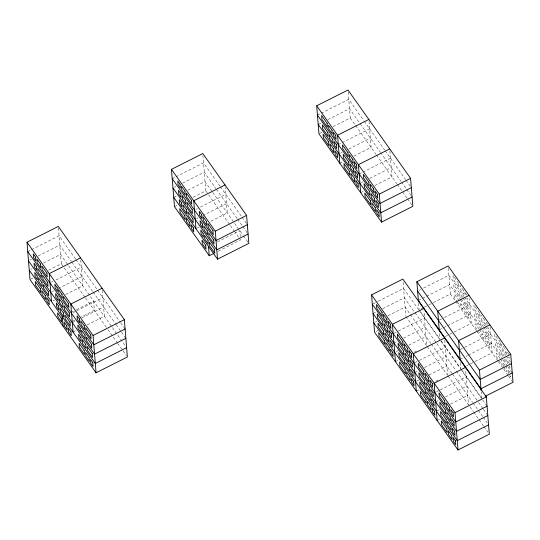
<?xml version="1.0" encoding="UTF-8"?>
<svg xmlns="http://www.w3.org/2000/svg" width="540" height="540" viewBox="0 0 540 540"><rect width="100%" height="100%" fill="white"/><g stroke="black" fill="none" stroke-linecap="round" stroke-linejoin="round"><path stroke-width="0.41" stroke-dasharray="2.7 2.03" d="M27.749 251.552L30.733 250.054M31.475 249.676L59.056 235.764L75.499 258.977M172.226 178.673L175.203 177.174M175.952 176.796L203.526 162.884L219.976 186.097M29.99 260.138L31.482 259.382M38.192 256L59.805 245.099L71.415 261.482M174.467 187.259L175.952 186.503M182.662 183.121L204.275 172.22L215.885 188.602M317.446 115.128L320.429 113.623M321.172 113.252L348.745 99.34L363.791 120.569M30.746 269.467L32.231 268.718M43.416 263.075L60.554 254.428L126.617 347.666M173.725 197.343L176.708 195.838M187.886 190.201L205.025 181.548L212.281 191.794M318.944 124.085L321.179 122.958M327.888 119.576L349.502 108.675L359.687 123.053M30.746 279.18L32.987 278.053M48.634 270.155L61.303 263.763L58.428 227.988M174.474 206.672L177.458 205.173M193.111 197.275L205.781 190.883L202.959 155.885M319.694 133.421L321.928 132.293M333.106 126.65L350.251 118.004L347.996 90.005M51.496 282.211L52.988 281.455M55.964 279.956L81.304 267.172M195.966 209.331L197.458 208.575M200.441 207.076L225.781 194.292M338.31 144.572L341.287 143.066M342.036 142.695L369.61 128.783M52.245 291.539L53.737 290.79M58.205 288.536L82.06 276.5M196.715 218.66L198.207 217.91M202.682 215.656L226.53 203.627M340.551 153.151L342.043 152.401M348.745 149.02L370.359 138.112M52.994 300.875L54.486 300.125M65.664 294.482L82.809 285.836L80.744 260.172M197.471 227.995L198.956 227.246M210.884 221.231L227.279 212.956L225.214 187.292M339.809 163.242L342.792 161.737M353.97 156.094L371.115 147.447L368.921 120.224M71.975 311.951L73.467 311.202M76.444 309.697L93.589 301.05L94.338 310.379L80.926 317.149M73.055 312.633L76.032 311.128M76.781 310.757L102.863 297.594M217.438 241.9L239.8 230.621L240.422 238.403M359.174 174.015L362.151 172.51M362.9 172.139L390.474 158.227M72.725 321.287L74.959 320.159M72.313 322.718L75.296 321.212M81.999 317.831L103.613 306.929M218.187 251.235L240.55 239.956L235.238 232.457M361.415 182.594L362.9 181.845M369.61 178.463L391.223 167.555M73.062 332.053L76.046 330.548M87.224 324.911L104.369 316.258L102.175 289.042M360.673 192.679L363.656 191.18M374.834 185.537L391.973 176.891L389.786 149.668M373.059 303.845L377.527 301.59M378.277 301.212L403.616 288.434L418.655 309.656M373.066 313.558L376.792 311.675M382.752 308.671L404.365 297.763L414.551 312.147M419.101 290.331L420.593 289.582M423.569 288.077L448.909 275.292L463.948 296.521M375.307 322.137L376.792 321.388M387.976 315.745L405.115 307.098L409.968 313.943M418.358 300.416L425.81 296.656M426.56 296.285L449.665 284.627L459.851 299.005M376.056 331.472L378.29 330.338M421.349 308.624L423.583 307.496M424.325 307.118L428.051 305.242M428.8 304.864L432.526 302.981M433.269 302.609L450.414 293.963L448.349 268.292M393.917 333.288L397.649 331.412M398.392 331.034L424.474 317.878M393.923 343.001L397.649 341.118M403.616 338.114L425.23 327.206M439.216 320.153L443.691 317.898M444.433 317.52L469.773 304.736M396.164 351.581L398.405 350.453M408.834 345.188L425.979 336.541M439.223 329.859L442.949 327.983M443.691 327.605L446.675 326.099M447.417 325.728L470.522 314.071M395.429 361.665L399.155 359.782M414.058 352.262L417.042 350.764M445.19 336.562L448.916 334.685M449.665 334.307L453.391 332.424M454.133 332.053L471.278 323.406L469.274 298.512M414.781 362.732L418.507 360.855M419.256 360.477L445.338 347.321M414.788 372.445L417.771 370.94M424.474 367.551L446.087 356.65M460.08 349.596L463.806 347.713M464.549 347.342L490.637 334.179M416.286 381.402L419.263 379.897M428.956 375.01L446.843 365.985M460.087 359.303L463.064 357.797M466.047 356.299L467.539 355.543M468.281 355.165L491.387 343.514M416.293 391.108L419.269 389.603M435.665 381.335L438.649 379.829M466.796 365.627L469.78 364.122M470.522 363.751L474.248 361.868M474.998 361.496L492.136 352.85L490.01 326.403M436.388 391.797L439.371 390.299M440.114 389.921L466.202 376.758M435.652 401.888L438.629 400.383M445.338 396.995L466.952 386.093M437.144 410.839L439.385 409.712M450.563 404.075L467.701 395.429M437.15 420.552L440.876 418.669M364.277 121.25L384.649 150.005M385.135 150.694L405.513 179.449M405.999 180.137L410.366 186.3M360.173 123.734L380.065 151.808M380.552 152.496L400.93 181.251M401.416 181.94L406.262 188.784M406.748 189.472L411.115 195.635M350.251 118.004L355.104 124.855M355.59 125.537L375.962 154.298M376.448 154.98L396.826 183.742M397.312 184.424L402.165 191.268M402.651 191.957L407.018 198.119M407.504 198.801L411.865 204.964M465.332 292.95L467.188 295.569M487.586 324.358L485.73 321.746L486.041 325.634M504.765 348.611L501.728 344.318L502.038 348.206L505.514 353.113L505.204 349.225M508.91 354.456L506.594 351.182L506.905 355.077M466.574 298.148L467.498 299.457L467.377 297.904M487.438 327.591L488.363 328.901L488.174 326.572M508.295 357.035L509.227 358.344L509.038 356.015M464.434 297.203L484.812 325.964M485.298 326.646L505.676 355.408M506.162 356.089L510.53 362.252M462.49 297.216L460.748 294.759L461.065 298.654M462.922 297.83L464.231 299.666L464.542 303.561L461.498 299.261M483.354 326.66L481.613 324.203L481.93 328.097M483.786 327.274L485.089 329.11L485.406 333.005L483.233 329.933M504.212 356.103L502.477 353.646L502.726 356.758M509.666 363.791L507.344 360.518L507.593 363.629M504.09 359.377L506.264 362.441L505.953 358.553M509.045 366.37L509.976 367.679L509.848 366.12M460.337 299.693L502.544 359.262M503.03 359.944L507.398 366.107M507.884 366.795L511.765 372.269M459.182 300.821L454.545 294.28L454.862 298.168L457.178 301.442M479.122 328.961L475.409 323.723L475.726 327.611L478.042 330.885M479.581 329.609L480.971 331.574L481.288 335.462L478.507 331.54M499.979 358.405L496.274 353.167L496.584 357.055L498.906 360.329M500.445 359.053L501.836 361.017L502.146 364.905L499.365 360.983M504.968 365.438L503.226 362.981L503.543 366.869M505.4 366.046L506.702 367.889L507.02 371.776L503.975 367.483M509.949 372.472L508.093 369.853L508.41 373.741M457.643 302.096L460.424 306.018L460.114 302.13M509.8 375.705L510.725 377.014L510.476 373.903M450.414 293.963L455.267 300.807M455.746 301.489L476.611 330.932M477.097 331.621L497.961 361.064M498.447 361.746L503.294 368.597M503.78 369.279L508.147 375.442M508.633 376.13L512.514 381.605M420.565 311.803L439.486 338.506M440.944 340.565L460.836 368.638L460.269 361.638M462.294 370.69L481.7 398.081L481.194 391.858M419.141 310.345L440.485 340.47M440.971 341.159L460.377 368.543M460.863 369.232L482.213 399.357M482.699 400.039L487.067 406.202M415.037 312.829L436.388 342.954M436.874 343.643L455.794 370.346M456.28 371.027L478.109 401.841M478.595 402.53L482.963 408.692M483.449 409.374L487.816 415.537M410.454 314.631L430.832 343.386M431.318 344.075L452.176 373.518M452.662 374.2L472.554 402.273M473.04 402.962L477.893 409.806M478.379 410.495L482.747 416.657M483.226 417.339L487.114 422.813M405.864 316.433L426.728 345.877L423.913 310.878M427.214 346.558L447.593 375.32M448.079 376.002L468.457 404.764L465.575 368.982M469.908 406.816L473.303 411.608M473.789 412.29L478.643 419.141M479.129 419.823L483.496 425.986M483.982 426.674L487.863 432.149M220.455 186.779L241.589 216.601M242.069 217.276L246.382 223.364M216.371 189.284L237.067 218.498M237.546 219.173L242.339 225.936M242.818 226.611L247.131 232.7M212.753 192.456L243.088 235.271M243.567 235.946L247.88 242.028M205.781 190.883L208.19 194.292M208.676 194.974L229.925 224.964M230.404 225.646L234.751 231.775M75.985 259.659L97.119 289.481M97.592 290.156L120.278 322.171M120.764 322.859L125.118 329.002M71.901 262.163L92.597 291.377M93.076 292.052L115.709 323.993M116.195 324.682L121.034 331.506M121.514 332.188L125.867 338.337M61.303 263.763L63.734 267.192M64.22 267.874L85.111 297.358M85.597 298.04L107.453 328.894M107.939 329.576L112.799 336.434M113.285 337.122L117.167 342.603M117.653 343.291L122.513 350.143M122.999 350.831L126.401 355.631M464.866 292.302L465.183 296.19M444.778 340.322L447.532 374.537M439.533 333.747L439.972 339.194M418.608 303.527L419.108 309.751M403.117 282.211L405.803 315.65M458.608 283.466L453.046 275.616L453.357 279.504L458.919 287.354L458.608 283.466M463.475 290.338L459.999 285.431L460.316 289.319L463.793 294.226L463.475 290.338M479.473 312.91L473.911 305.06L474.221 308.947L479.783 316.798L479.473 312.91M484.339 319.781L480.863 314.874L481.174 318.762L484.65 323.669L484.339 319.781M500.337 342.353L494.768 334.503L495.086 338.391L500.648 346.241L500.337 342.353M459.358 292.801L453.796 284.945L454.113 288.839L459.675 296.69L459.358 292.801M467.937 304.904L465.622 301.631L465.932 305.519L468.248 308.792L467.937 304.904M480.222 322.245L474.66 314.388L474.971 318.283L480.533 326.133L480.222 322.245M488.801 334.348L486.479 331.074L486.796 334.962L489.112 338.236L488.801 334.348M501.086 351.689L495.524 343.832L495.835 347.72L501.397 355.577L501.086 351.689M464.981 309.002L461.504 304.094L461.815 307.982L465.291 312.89L464.981 309.002M468.686 314.24L466.371 310.966L466.682 314.854L469.004 318.128L468.686 314.24M485.845 338.445L482.362 333.538L482.679 337.426L486.155 342.333L485.845 338.445M489.55 343.683L487.235 340.409L487.546 344.297L489.861 347.571L489.55 343.683"/><path stroke-width="0.81" d="M27 242.224L58.3 226.429L124.369 319.666L127.373 357.001L96.066 372.789L30.004 279.551L27 242.224L93.062 335.462L96.066 372.789M213.719 253.49L209.25 255.744L174.474 206.672L171.47 169.344L202.777 153.549L246.584 215.386L248.839 243.385L217.539 259.173L173.725 197.343M316.697 105.8L347.996 90.005L410.582 178.335L412.837 206.334L381.537 222.122L318.951 133.799L316.697 105.8L379.283 194.123L381.537 222.122M80.555 257.837L49.255 273.625L51.509 301.624M225.025 184.957L193.725 200.752L195.98 228.751M368.861 119.448L337.561 135.236L339.809 163.242M102.114 288.259L70.814 304.054L73.062 332.053M217.539 259.173L215.285 231.174L246.584 215.386M389.725 148.892L358.418 164.68L360.673 192.679M247.334 224.714L216.034 240.509L172.226 178.673M248.09 234.05L216.783 249.838L172.976 188.008M93.062 335.462L124.369 319.666M379.283 194.123L410.582 178.335M125.118 329.002L93.818 344.79L27.749 251.552M411.338 187.67L380.032 203.459L317.446 115.128M125.867 338.337L94.567 354.125L28.498 260.888M412.088 196.999L380.788 212.794L318.195 124.463M126.617 347.666L95.317 363.461L29.255 270.223M371.561 294.887L402.86 279.099L486.311 396.873L489.314 434.201L458.014 449.995L374.564 332.222L371.561 294.887L455.011 412.661L458.014 449.995M418.487 301.975L416.86 281.752L448.16 265.964L510.745 354.287L513 382.286L485.426 396.198M423.725 308.543L392.425 324.331L395.429 361.665M469.024 295.407L437.717 311.195L439.344 331.418M444.589 337.986L413.289 353.774L416.293 391.108M489.888 324.844L458.582 340.639L460.087 359.303M465.453 367.43L434.147 383.218L437.15 420.552M481.073 390.305L479.446 370.082L510.745 354.287M511.502 363.623L480.195 379.411L417.609 291.087M512.251 372.958L480.944 388.746L418.358 300.416M455.011 412.661L486.311 396.873M487.067 406.202L455.76 421.996L372.31 304.223M487.816 415.537L456.516 431.325L373.066 313.558M488.565 424.872L457.265 440.66L373.815 322.886M416.86 281.752L479.446 370.082M171.47 169.344L215.285 231.174M208.494 246.416L209.25 255.744M62.282 316.838L63.038 326.174M327.146 123.302L321.584 115.452L321.894 119.34L327.456 127.19L327.146 123.302M332.012 130.174L328.536 125.267L328.847 129.155L332.323 134.062L332.012 130.174M335.725 135.405L333.403 132.138L333.713 136.026L336.035 139.293L335.725 135.405M348.01 152.746L342.441 144.895L342.758 148.784L348.32 156.634L348.01 152.746M352.877 159.617L349.4 154.71L349.711 158.598L353.187 163.505L352.877 159.617M356.582 164.849L354.267 161.575L354.577 165.47L356.9 168.737L356.582 164.849M368.867 182.189L363.305 174.339L363.623 178.227L369.185 186.077L368.867 182.189M373.741 189.061L370.258 184.154L370.575 188.042L374.051 192.949L373.741 189.061M377.447 194.292L375.131 191.018L375.442 194.913L377.757 198.18L377.447 194.292M327.895 132.638L322.333 124.781L322.643 128.675L328.212 136.525L327.895 132.638M332.762 139.502L329.285 134.595L329.603 138.49L333.079 143.397L332.762 139.502M336.474 144.74L334.152 141.467L334.469 145.355L336.785 148.628L336.474 144.74M348.759 162.081L343.197 154.224L343.507 158.112L349.07 165.969L348.759 162.081M353.626 168.946L350.15 164.039L350.46 167.927L353.936 172.834L353.626 168.946M357.338 174.184L355.016 170.91L355.327 174.798L357.649 178.072L357.338 174.184M369.623 191.525L364.055 183.668L364.372 187.556L369.934 195.413L369.623 191.525M374.49 198.389L371.014 193.482L371.324 197.37L374.8 202.277L374.49 198.389M378.196 203.627L375.881 200.353L376.191 204.242L378.513 207.515L378.196 203.627M328.644 141.966L323.082 134.116L323.399 138.004L328.961 145.854L328.644 141.966M333.518 148.838L330.035 143.93L330.352 147.818L333.828 152.726L333.518 148.838M337.223 154.076L334.908 150.802L335.219 154.69L337.534 157.964L337.223 154.076M349.508 171.41L343.946 163.559L344.257 167.447L349.826 175.298L349.508 171.41M354.375 178.281L350.899 173.374L351.216 177.262L354.692 182.169L354.375 178.281M358.088 183.512L355.765 180.245L356.083 184.133L358.398 187.407L358.088 183.512M370.373 200.853L364.811 193.003L365.121 196.891L370.683 204.741L370.373 200.853M375.239 207.725L371.763 202.817L372.074 206.705L375.55 211.613L375.239 207.725M378.952 212.956L376.63 209.689L376.94 213.577L379.262 216.851L378.952 212.956M382.01 312.397L376.448 304.54L376.758 308.435L382.327 316.285L382.01 312.397M386.876 319.262L383.4 314.354L383.717 318.249L387.194 323.156L386.876 319.262M390.589 324.5L388.267 321.226L388.584 325.114L390.899 328.388L390.589 324.5M402.874 341.84L397.312 333.983L397.622 337.878L403.184 345.728L402.874 341.84M407.74 348.705L404.264 343.798L404.575 347.693L408.051 352.6L407.74 348.705M411.453 353.943L409.131 350.669L409.442 354.557L411.764 357.831L411.453 353.943M423.738 371.284L418.169 363.427L418.487 367.322L424.049 375.172L423.738 371.284M428.605 378.149L425.129 373.241L425.439 377.136L428.915 382.037L428.605 378.149M432.311 383.387L429.995 380.113L430.306 384.001L432.628 387.275L432.311 383.387M444.596 400.727L439.034 392.87L439.351 396.758L444.913 404.615L444.596 400.727M449.469 407.592L445.986 402.685L446.303 406.573L449.78 411.48L449.469 407.592M453.175 412.83L450.86 409.556L451.17 413.444L453.485 416.718L453.175 412.83M382.759 321.725L377.197 313.875L377.514 317.763L383.076 325.613L382.759 321.725M387.632 328.597L384.149 323.69L384.467 327.578L387.943 332.485L387.632 328.597M391.338 333.835L389.023 330.561L389.333 334.449L391.649 337.723L391.338 333.835M403.623 351.169L398.061 343.319L398.371 347.207L403.94 355.057L403.623 351.169M408.49 358.04L405.014 353.133L405.331 357.021L408.807 361.928L408.49 358.04M412.202 363.278L409.88 360.005L410.198 363.893L412.513 367.166L412.202 363.278M424.487 380.612L418.925 372.762L419.236 376.65L424.798 384.5L424.487 380.612M429.354 387.484L425.878 382.577L426.188 386.464L429.664 391.372L429.354 387.484M433.067 392.722L430.745 389.448L431.055 393.336L433.377 396.61L433.067 392.722M445.351 410.056L439.783 402.206L440.1 406.094L445.662 413.944L445.351 410.056M450.218 416.927L446.742 412.02L447.053 415.908L450.529 420.815L450.218 416.927M453.924 422.159L451.609 418.892L451.919 422.78L454.241 426.053L453.924 422.159M383.515 331.06L377.946 323.21L378.263 327.098L383.825 334.949L383.515 331.06M388.382 337.932L384.905 333.025L385.216 336.913L388.692 341.82L388.382 337.932M392.087 343.163L389.772 339.896L390.083 343.784L392.405 347.051L392.087 343.163M404.372 360.504L398.81 352.654L399.127 356.542L404.69 364.392L404.372 360.504M409.246 367.376L405.763 362.468L406.08 366.356L409.556 371.264L409.246 367.376M412.952 372.607L410.636 369.34L410.947 373.228L413.262 376.495L412.952 372.607M425.237 389.948L419.675 382.097L419.985 385.985L425.554 393.836L425.237 389.948M430.103 396.819L426.627 391.912L426.944 395.8L430.421 400.707L430.103 396.819M433.816 402.05L431.494 398.783L431.811 402.671L434.126 405.938L433.816 402.05M446.101 419.391L440.539 411.541L440.849 415.429L446.411 423.279L446.101 419.391M450.968 426.263L447.491 421.355L447.802 425.243L451.278 430.151L450.968 426.263M454.68 431.494L452.358 428.227L452.669 432.115L454.99 435.382L454.68 431.494M384.264 340.396L378.702 332.546L379.013 336.434L384.575 344.284L384.264 340.396M389.131 347.267L385.655 342.36L385.965 346.248L389.441 351.155L389.131 347.267M392.843 352.499L390.521 349.225L390.832 353.113L393.154 356.387L392.843 352.499M405.128 369.839L399.56 361.982L399.877 365.877L405.439 373.727L405.128 369.839M409.995 376.704L406.519 371.797L406.829 375.692L410.306 380.599L409.995 376.704M413.701 381.942L411.386 378.668L411.696 382.556L414.018 385.83L413.701 381.942M425.986 399.283L420.424 391.426L420.741 395.32L426.303 403.171L425.986 399.283M430.859 406.148L427.376 401.24L427.694 405.135L431.17 410.042L430.859 406.148M434.565 411.386L432.25 408.112L432.56 412L434.876 415.274L434.565 411.386M446.85 428.726L441.288 420.869L441.599 424.764L447.161 432.614L446.85 428.726M451.717 435.591L448.24 430.684L448.558 434.579L452.034 439.486L451.717 435.591M455.429 440.829L453.107 437.555L453.425 441.443L455.74 444.717L455.429 440.829M180.07 184.228L177.748 180.961L178.065 184.849L180.38 188.123L180.07 184.228M184.937 191.099L181.46 186.192L181.771 190.08L185.247 194.987L184.937 191.099M191.423 200.259L186.327 193.064L186.638 196.951L191.741 204.147L191.423 200.259M201.623 214.657L199.307 211.383L199.618 215.271L201.94 218.545L201.623 214.657M206.496 221.528L203.013 216.621L203.33 220.509L206.806 225.416L206.496 221.528M212.983 230.688L207.887 223.486L208.197 227.374L213.3 234.576L212.983 230.688M180.819 193.563L178.497 190.289L178.814 194.184L181.13 197.451L180.819 193.563M185.686 200.435L182.21 195.527L182.52 199.415L185.996 204.323L185.686 200.435M192.179 209.594L187.076 202.399L187.387 206.287L192.49 213.482L192.179 209.594M202.379 223.985L200.056 220.718L200.374 224.606L202.689 227.88L202.379 223.985M207.245 230.857L203.769 225.95L204.079 229.838L207.556 234.745L207.245 230.857M213.732 240.017L208.636 232.821L208.946 236.709L214.049 243.905L213.732 240.017M181.568 202.898L179.253 199.625L179.564 203.513L181.886 206.786L181.568 202.898M186.435 209.77L182.959 204.863L183.276 208.751L186.752 213.658L186.435 209.77M192.929 218.929L187.826 211.727L188.143 215.615L193.239 222.818L192.929 218.929M203.128 233.321L200.812 230.047L201.123 233.941L203.438 237.209L203.128 233.321M207.995 240.192L204.518 235.285L204.829 239.173L208.305 244.08L207.995 240.192M214.488 249.352L209.385 242.156L209.702 246.044L214.799 253.24L214.488 249.352M184.869 215.831L179.773 208.629L180.083 212.517L185.186 219.719L184.869 215.831M189.736 222.696L186.26 217.789L186.577 221.684L190.053 226.591L189.736 222.696M193.448 227.934L191.126 224.66L191.444 228.548L193.759 231.822L193.448 227.934M205.733 245.275L202.021 240.037L202.338 243.925L206.044 249.163L205.733 245.275M35.593 257.108L33.278 253.841L33.588 257.728L35.91 260.996L35.593 257.108M40.466 263.979L36.983 259.072L37.3 262.96L40.777 267.867L40.466 263.979M46.953 273.139L41.857 265.943L42.167 269.831L47.264 277.027L46.953 273.139M57.152 287.537L54.837 284.263L55.148 288.151L57.47 291.425L57.152 287.537M62.019 294.401L58.543 289.501L58.86 293.389L62.336 298.296L62.019 294.401M68.513 303.568L63.41 296.365L63.727 300.254L68.823 307.456L68.513 303.568M79.407 318.938L77.092 315.671L77.402 319.559L79.718 322.832L79.407 318.938M84.274 325.809L80.798 320.902L81.108 324.79L84.584 329.697L84.274 325.809M90.767 334.969L85.664 327.773L85.981 331.661L91.078 338.857L90.767 334.969M36.349 266.443L34.027 263.169L34.344 267.057L36.659 270.331L36.349 266.443M41.216 273.314L37.739 268.407L38.05 272.295L41.526 277.202L41.216 273.314M47.702 282.474L42.606 275.279L42.916 279.166L48.02 286.362L47.702 282.474M57.902 296.865L55.586 293.598L55.897 297.486L58.219 300.76L57.902 296.865M62.775 303.737L59.292 298.829L59.609 302.717L63.086 307.625L62.775 303.737M69.262 312.896L64.166 305.701L64.476 309.589L69.572 316.784L69.262 312.896M80.156 328.273L77.841 324.999L78.152 328.894L80.474 332.161L80.156 328.273M85.023 335.144L81.547 330.237L81.864 334.125L85.34 339.032L85.023 335.144M91.517 344.304L86.414 337.109L86.731 340.997L91.827 348.192L91.517 344.304M37.098 275.778L34.776 272.504L35.093 276.392L37.409 279.666L37.098 275.778M41.965 282.65L38.489 277.742L38.799 281.63L42.275 286.538L41.965 282.65M48.458 291.809L43.355 284.607L43.666 288.495L48.769 295.697L48.458 291.809M58.658 306.2L56.335 302.926L56.653 306.821L58.968 310.088L58.658 306.2M63.524 313.072L60.048 308.165L60.359 312.053L63.835 316.96L63.524 313.072M70.011 322.232L64.915 315.036L65.225 318.924L70.328 326.12L70.011 322.232M80.906 337.608L78.59 334.334L78.901 338.222L81.223 341.496L80.906 337.608M85.779 344.48L82.296 339.572L82.613 343.46L86.09 348.368L85.779 344.48M92.266 353.639L87.169 346.437L87.48 350.332L92.583 357.527L92.266 353.639M40.399 288.711L35.296 281.509L35.613 285.397L40.709 292.599L40.399 288.711M45.266 295.576L41.789 290.668L42.1 294.557L45.576 299.464L45.266 295.576M48.978 300.814L46.656 297.54L46.967 301.428L49.288 304.702L48.978 300.814M61.263 318.148L57.551 312.916L57.868 316.805L61.574 322.043L61.263 318.148M66.825 326.005L64.044 322.076L64.355 325.964L67.135 329.893L66.825 326.005M70.997 331.891L68.216 327.962L68.526 331.857L71.307 335.779L70.997 331.891M84.206 350.541L79.11 343.339L79.421 347.227L84.523 354.429L84.206 350.541M89.08 357.406L85.603 352.499L85.914 356.393L89.39 361.3L89.08 357.406M92.786 362.644L90.47 359.37L90.781 363.258L93.096 366.532L92.786 362.644"/></g></svg>
